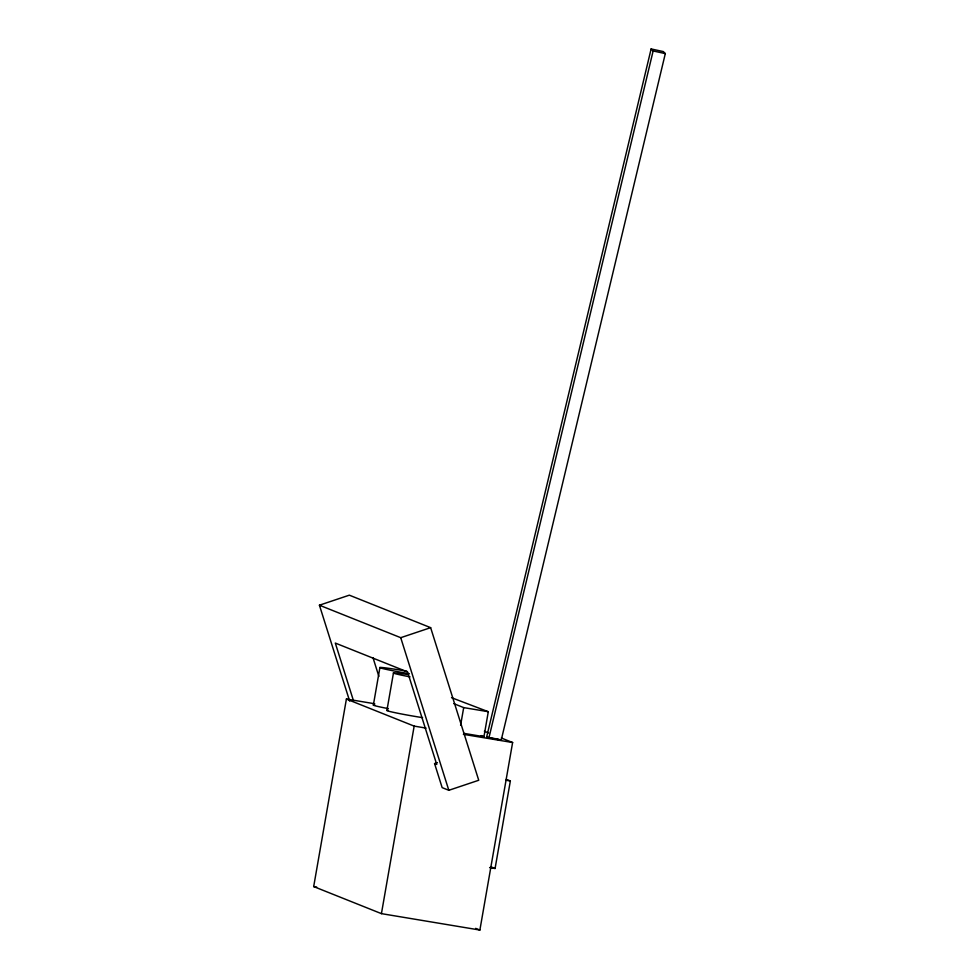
<?xml version="1.0" encoding="UTF-8"?>
<svg xmlns="http://www.w3.org/2000/svg" width="979" height="979" viewBox="0 0 979 979"><rect width="100%" height="100%" fill="white"/><g stroke="black" fill="none" stroke-linecap="round" stroke-linejoin="round"><path stroke-width="1.47" d="M501.321 738.007L512.617 742.523L479.881 930.05L381.431 913.64L313.684 886.57L346.407 699.043L374.749 703.766M373.378 705.002L379.913 667.494M386.925 710.411L393.472 672.903M381.431 913.64L414.166 726.112L346.407 699.043M460.607 725.255L463.691 707.609L453.815 703.656M463.667 733.332L483.944 736.71L488.301 711.709L451.527 697.684M489.61 867.565L495.08 868.483L510.353 780.973L506.29 779.345M486.6 737.224L651.121 48.95L663.321 51.569L665.316 53.588L501.199 740.185L486.6 737.224L498.923 739.28M488.864 738.129L653.128 50.969L651.121 48.95M349.662 701.123L319.423 605.206L349.332 595.171L430.638 627.661L478.731 780.263L448.823 790.298L442.153 787.63L434.578 763.596L437.417 762.629M319.423 605.206L400.729 637.684L430.638 627.661M463.691 707.609L488.301 711.709M414.166 726.112L426.098 728.107M463.385 734.323L512.617 742.523M506.253 780.287L510.353 780.973M313.684 886.57L316.67 887.072M653.128 50.969L665.316 53.588M484.385 731.24L488.619 732.941M481.117 735.584L483.944 736.71M434.578 763.596L436.732 764.452L407.582 671.949L335.307 643.068L353.529 700.891M491.017 866.856L495.08 868.483M475.647 928.361L479.881 930.05M400.729 637.684L448.823 790.298M372.962 657.607L378.885 676.403M409.381 673.723A25.405 1.016 9.9 0 1 379.876 667.617A25.405 1.016 9.9 0 1 406.872 671.239M422.598 717.644A25.405 1.016 9.9 0 1 395.088 712.688A25.405 1.016 9.9 0 1 388.296 710.387M388.406 708.649A25.405 1.016 9.9 0 1 374.749 704.978M410.017 676.844A25.405 1.016 9.9 0 1 393.423 673.038A25.405 1.016 9.9 0 1 407.68 674.531"/></g></svg>
